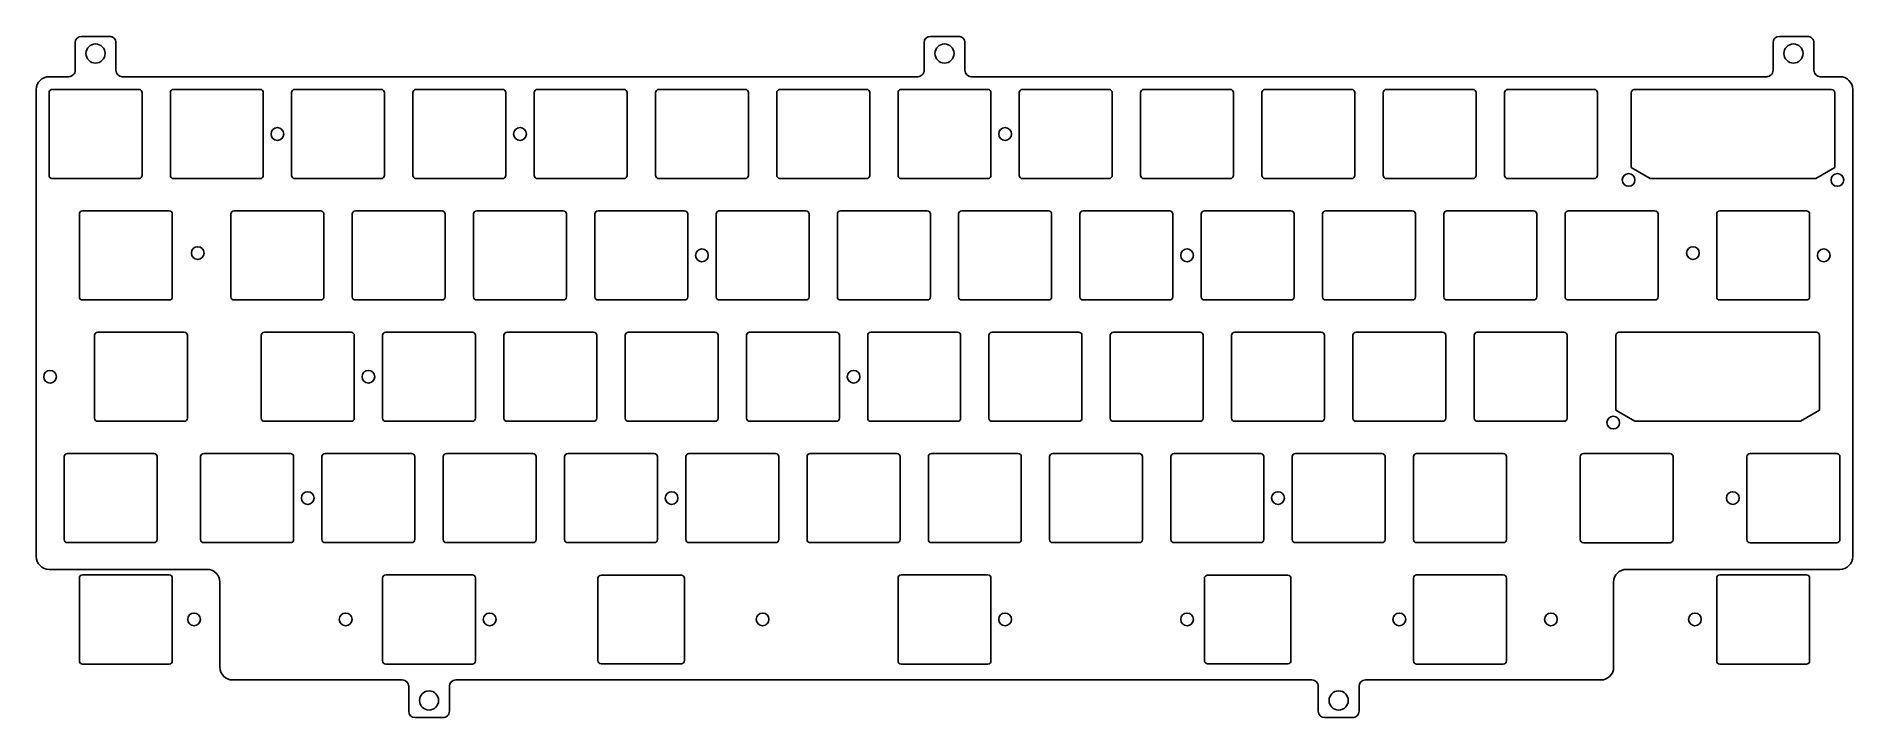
# Model space of a CAD drawing. Header units: millimetres. Extents: x -9 to 276, y -92 to 15.
import ezdxf

# ---------------------------------------------------------------- set-up
doc = ezdxf.new("R2010")
doc.units = ezdxf.units.MM
doc.header["$MEASUREMENT"] = 0
doc.layers.get('0').update_dxf_attribs({"linetype": 'CONTINUOUS'})
doc.layers.add('BLACK', color=7, linetype='CONTINUOUS')
doc.layers.add('Edge.Cuts', color=53, linetype='CONTINUOUS')

msp = doc.modelspace()

# ---------------------------------------------------------------- linework, layer by layer
for points in [[(241.2, 6.475), (241.2, -5.243), (244.2, -6.975), (270.2, -6.975), (273.2, -5.243), (273.2, 6.475, 0.4142135624), (272.7, 6.975), (241.7, 6.975, 0.4142123908)], [(254.6375, -12.55), (254.6375, -25.55, 0.4142123908), (255.1375, -26.05), (268.7375, -26.05, 0.4142135624), (269.2375, -25.55), (269.2375, -12.55, 0.4142135624), (268.7375, -12.05), (255.1375, -12.05, 0.4142123908)], [(238.79375, -31.625), (238.79375, -43.343), (241.79375, -45.075), (267.79375, -45.075), (270.79375, -43.343), (270.79375, -31.625, 0.4142135624), (270.29375, -31.125), (239.29375, -31.125, 0.4142123908)], [(-4.91875, -50.65), (-4.91875, -63.65, 0.4142123908), (-4.41875, -64.15), (9.18125, -64.15, 0.4142135624), (9.68125, -63.65), (9.68125, -50.65, 0.4142135624), (9.18125, -50.15), (-4.41875, -50.15, 0.4142123908)], [(16.5125, -50.65), (16.5125, -63.65, 0.4142123908), (17.0125, -64.15), (30.6125, -64.15, 0.4142135624), (31.1125, -63.65), (31.1125, -50.65, 0.4142135624), (30.6125, -50.15), (17.0125, -50.15, 0.4142123908)]]:
    msp.add_lwpolyline(points, format="xyb", close=True)
for centre in [(240.8, -7.2), (273.6, -7.2), (271.4625, -19.05), (238.39375, -45.3), (33.3375, -57.15)]:
    msp.add_circle(centre, 1)
at = {"layer": 'BLACK', "linetype": 'Continuous'}
for p, q in [((13.94375, -31.1), (0.343751, -31.1)), ((-0.15625, -31.6), (-0.15625, -44.6)), ((14.44375, -44.6), (14.44375, -31.6)), ((0.343751, -45.1), (13.94375, -45.1)), ((233.20625, -50.652003), (233.20625, -63.652051)), ((247.306162, -50.152051), (233.70625, -50.152051)), ((247.80625, -63.651903), (247.80625, -50.644041)), ((259.397462, -50.652003), (259.397462, -63.652003)), ((273.497462, -50.152003), (259.897462, -50.152003)), ((273.997462, -63.652003), (273.997462, -50.652003)), ((233.706262, -64.152051), (247.312407, -64.152051)), ((259.897462, -64.152003), (273.497462, -64.152003))]:
    msp.add_line(p, q, dxfattribs=at)
at = {"layer": 'BLACK'}
msp.add_circle((257.175, -57.15), 1, dxfattribs=at)
for centre, radius, start, end in [((0.343751, -31.600001), 0.500001, 90, 179.99988541), ((13.94375, -31.6), 0.5, 0, 90), ((0.343751, -44.599999), 0.500001, 180.00011459, 270), ((13.94375, -44.6), 0.5, 270, 0), ((233.706162, -50.652003), 0.499912, 89.98991497, 180), ((247.306162, -50.652203), 0.500152, 0.9350487, 90), ((259.897462, -50.652003), 0.5, 90, 180), ((273.497462, -50.652003), 0.5, 0, 90), ((233.706262, -63.652103), 0.499948, 179.99404138, 270), ((247.306062, -63.651903), 0.500188, 270.7268293, 0), ((259.897462, -63.652003), 0.5, 180, 270), ((273.497462, -63.652003), 0.5, 270, 0)]:
    msp.add_arc(centre, radius, start, end, dxfattribs=at)
at = {"layer": 'Edge.Cuts', "linetype": 'Continuous'}
for p, q in [((-3.2, 10), (-3.2, 14.33)), ((-2.2, 15.33), (2.2, 15.33)), ((3.2, 14.33), (3.2, 10)), ((130.15, 10), (130.15, 14.33)), ((131.15, 15.33), (135.55, 15.33)), ((136.55, 14.33), (136.55, 10)), ((263.5, 10), (263.5, 14.33)), ((264.5, 15.33), (268.9, 15.33)), ((269.9, 14.33), (269.9, 10)), ((-7.3, 9), (-4.2, 9)), ((4.2, 9), (129.15, 9)), ((137.55, 9), (262.5, 9)), ((270.9, 9), (274, 9)), ((-9.3, -66.34), (-9.3, 7)), ((-7.3, 6.499999), (-7.3, -6.499999)), ((6.8, 7), (-6.799999, 7)), ((7.3, -6.5), (7.3, 6.5)), ((11.75, 6.5), (11.75, -6.5)), ((25.85, 7), (12.25, 7)), ((26.35, -6.5), (26.35, 6.5)), ((30.8, 6.5), (30.8, -6.5)), ((44.9, 7), (31.3, 7)), ((45.4, -6.5), (45.4, 6.5)), ((49.85, 6.5), (49.85, -6.5)), ((63.95, 7), (50.35, 7)), ((64.45, -6.5), (64.45, 6.5)), ((68.9, 6.5), (68.9, -6.5)), ((83, 7), (69.4, 7)), ((83.5, -6.5), (83.5, 6.5)), ((87.95, 6.5), (87.95, -6.5)), ((102.05, 7), (88.45, 7)), ((102.55, -6.5), (102.55, 6.5)), ((107, 6.5), (107, -6.5)), ((121.1, 7), (107.5, 7)), ((121.6, -6.5), (121.6, 6.5)), ((126.05, 6.5), (126.05, -6.5)), ((140.15, 7), (126.55, 7)), ((140.65, -6.5), (140.65, 6.5)), ((145.1, 6.5), (145.1, -6.5)), ((159.2, 7), (145.6, 7)), ((159.7, -6.5), (159.7, 6.5)), ((164.15, 6.5), (164.15, -6.5)), ((178.25, 7), (164.65, 7)), ((178.75, -6.5), (178.75, 6.5)), ((183.2, 6.5), (183.2, -6.5)), ((197.3, 7), (183.7, 7)), ((197.8, -6.5), (197.8, 6.5)), ((202.25, 6.5), (202.25, -6.5)), ((216.35, 7), (202.75, 7)), ((216.85, -6.5), (216.85, 6.5)), ((221.3, 6.5), (221.3, -6.5)), ((235.4, 7), (221.8, 7)), ((235.9, -6.5), (235.9, 6.5)), ((276, 7), (276, -66.34)), ((-6.799999, -7), (6.8, -7)), ((12.25, -7), (25.85, -7)), ((31.3, -7), (44.9, -7)), ((50.35, -7), (63.95, -7)), ((69.4, -7), (83, -7)), ((88.45, -7), (102.05, -7)), ((107.5, -7), (121.1, -7)), ((126.55, -7), (140.15, -7)), ((145.6, -7), (159.2, -7)), ((164.65, -7), (178.25, -7)), ((183.7, -7), (197.3, -7)), ((202.75, -7), (216.35, -7)), ((221.8, -7), (235.4, -7)), ((-2.5375, -12.550001), (-2.5375, -25.549999)), ((11.5625, -12.05), (-2.037499, -12.05)), ((12.0625, -25.55), (12.0625, -12.55)), ((21.275, -12.55), (21.275, -25.55)), ((35.375, -12.05), (21.775, -12.05)), ((35.875, -25.55), (35.875, -12.55)), ((40.325, -12.55), (40.325, -25.55)), ((54.425, -12.05), (40.825, -12.05)), ((54.925, -25.55), (54.925, -12.55)), ((59.375, -12.55), (59.375, -25.55)), ((73.475, -12.05), (59.875, -12.05)), ((73.975, -25.55), (73.975, -12.55)), ((78.425, -12.55), (78.425, -25.55)), ((92.525, -12.05), (78.925, -12.05)), ((93.025, -25.55), (93.025, -12.55)), ((97.475, -12.55), (97.475, -25.55)), ((111.575, -12.05), (97.975, -12.05)), ((112.075, -25.55), (112.075, -12.55)), ((116.525, -12.55), (116.525, -25.55)), ((130.625, -12.05), (117.025, -12.05)), ((131.125, -25.55), (131.125, -12.55)), ((135.575, -12.55), (135.575, -25.55)), ((149.675, -12.05), (136.075, -12.05)), ((150.175, -25.55), (150.175, -12.55)), ((154.625, -12.55), (154.625, -25.55)), ((168.725, -12.05), (155.125, -12.05)), ((169.225, -25.55), (169.225, -12.55)), ((173.675, -12.55), (173.675, -25.55)), ((187.775, -12.05), (174.175, -12.05)), ((188.275, -25.55), (188.275, -12.55)), ((192.725, -12.55), (192.725, -25.55)), ((206.825, -12.05), (193.225, -12.05)), ((207.325, -25.55), (207.325, -12.55)), ((211.775, -12.55), (211.775, -25.55)), ((225.875, -12.05), (212.275, -12.05)), ((226.375, -25.55), (226.375, -12.55)), ((230.825, -12.55), (230.825, -25.55)), ((244.925, -12.05), (231.325, -12.05)), ((245.425, -25.55), (245.425, -12.55)), ((-2.037499, -26.05), (11.5625, -26.05)), ((21.775, -26.05), (35.375, -26.05)), ((40.825, -26.05), (54.425, -26.05)), ((59.875, -26.05), (73.475, -26.05)), ((78.925, -26.05), (92.525, -26.05)), ((97.975, -26.05), (111.575, -26.05)), ((117.025, -26.05), (130.625, -26.05)), ((136.075, -26.05), (149.675, -26.05)), ((155.125, -26.05), (168.725, -26.05)), ((174.175, -26.05), (187.775, -26.05)), ((193.225, -26.05), (206.825, -26.05)), ((212.275, -26.05), (225.875, -26.05)), ((231.325, -26.05), (244.925, -26.05)), ((40.1375, -31.1), (26.5375, -31.1)), ((59.1875, -31.1), (45.5875, -31.1)), ((78.2375, -31.1), (64.6375, -31.1)), ((97.2875, -31.1), (83.6875, -31.1)), ((116.3375, -31.1), (102.7375, -31.1)), ((135.3875, -31.1), (121.7875, -31.1)), ((154.4375, -31.1), (140.8375, -31.1)), ((173.4875, -31.1), (159.8875, -31.1)), ((192.5375, -31.1), (178.9375, -31.1)), ((211.5875, -31.1), (197.9875, -31.1)), ((230.6375, -31.1), (217.0375, -31.1)), ((26.0375, -31.6), (26.0375, -44.6)), ((40.6375, -44.6), (40.6375, -31.6)), ((45.0875, -31.6), (45.0875, -44.6)), ((59.6875, -44.6), (59.6875, -31.6)), ((64.1375, -31.6), (64.1375, -44.6)), ((78.7375, -44.6), (78.7375, -31.6)), ((83.1875, -31.6), (83.1875, -44.6)), ((97.7875, -44.6), (97.7875, -31.6)), ((102.2375, -31.6), (102.2375, -44.6)), ((116.8375, -44.6), (116.8375, -31.6)), ((121.2875, -31.6), (121.2875, -44.6)), ((135.8875, -44.6), (135.8875, -31.6)), ((140.3375, -31.6), (140.3375, -44.6)), ((154.9375, -44.6), (154.9375, -31.6)), ((159.3875, -31.6), (159.3875, -44.6)), ((173.9875, -44.6), (173.9875, -31.6)), ((178.4375, -31.6), (178.4375, -44.6)), ((193.0375, -44.6), (193.0375, -31.6)), ((197.4875, -31.6), (197.4875, -44.6)), ((212.0875, -44.6), (212.0875, -31.6)), ((216.5375, -31.6), (216.5375, -44.6)), ((231.1375, -44.6), (231.1375, -31.6)), ((26.5375, -45.1), (40.1375, -45.1)), ((45.5875, -45.1), (59.1875, -45.1)), ((64.6375, -45.1), (78.2375, -45.1)), ((83.6875, -45.1), (97.2875, -45.1)), ((102.7375, -45.1), (116.3375, -45.1)), ((121.7875, -45.1), (135.3875, -45.1)), ((140.8375, -45.1), (154.4375, -45.1)), ((159.8875, -45.1), (173.4875, -45.1)), ((178.9375, -45.1), (192.5375, -45.1)), ((197.9875, -45.1), (211.5875, -45.1)), ((217.0375, -45.1), (230.6375, -45.1)), ((35.5625, -50.65), (35.5625, -63.65)), ((49.6625, -50.15), (36.0625, -50.15)), ((50.1625, -63.65), (50.1625, -50.65)), ((54.6125, -50.65), (54.6125, -63.65)), ((68.7125, -50.15), (55.1125, -50.15)), ((69.2125, -63.65), (69.2125, -50.65)), ((73.6625, -50.65), (73.6625, -63.65)), ((87.7625, -50.15), (74.1625, -50.15)), ((88.2625, -63.65), (88.2625, -50.65)), ((92.7125, -50.65), (92.7125, -63.65)), ((106.8125, -50.15), (93.2125, -50.15)), ((107.3125, -63.65), (107.3125, -50.65)), ((111.7625, -50.65), (111.7625, -63.65)), ((125.8625, -50.15), (112.2625, -50.15)), ((126.3625, -63.65), (126.3625, -50.65)), ((130.8125, -50.65), (130.8125, -63.65)), ((144.9125, -50.15), (131.3125, -50.15)), ((145.4125, -63.65), (145.4125, -50.65)), ((149.8625, -50.65), (149.8625, -63.65)), ((163.9625, -50.15), (150.3625, -50.15)), ((164.4625, -63.65), (164.4625, -50.65)), ((168.9125, -50.65), (168.9125, -63.65)), ((183.0125, -50.15), (169.4125, -50.15)), ((183.5125, -63.65), (183.5125, -50.65)), ((187.9625, -50.65), (187.9625, -63.65)), ((202.0625, -50.15), (188.4625, -50.15)), ((202.5625, -63.65), (202.5625, -50.65)), ((207.0125, -50.65), (207.0125, -63.65)), ((221.1125, -50.15), (207.5125, -50.15)), ((221.6125, -63.65), (221.6125, -50.65)), ((36.0625, -64.15), (49.6625, -64.15)), ((55.1125, -64.15), (68.7125, -64.15)), ((74.1625, -64.15), (87.7625, -64.15)), ((93.2125, -64.15), (106.8125, -64.15)), ((112.2625, -64.15), (125.8625, -64.15)), ((131.3125, -64.15), (144.9125, -64.15)), ((150.3625, -64.15), (163.9625, -64.15)), ((169.4125, -64.15), (183.0125, -64.15)), ((188.4625, -64.15), (202.0625, -64.15)), ((207.5125, -64.15), (221.1125, -64.15)), ((17.525, -68.34), (-7.3, -68.34)), ((274, -68.34), (240.45625, -68.34)), ((-2.5375, -69.700001), (-2.5375, -82.699999)), ((11.5625, -69.2), (-2.037499, -69.2)), ((12.0625, -82.7), (12.0625, -69.7)), ((19.525, -83.7), (19.525, -70.34)), ((45.0875, -69.7), (45.0875, -82.7)), ((59.1875, -69.2), (45.5875, -69.2)), ((59.6875, -82.7), (59.6875, -69.7)), ((78.9184, -82.65), (78.9184, -69.75)), ((79.4184, -69.25), (92.0184, -69.25)), ((92.5184, -69.75), (92.5184, -82.65)), ((126.05, -69.7), (126.05, -82.7)), ((140.15, -69.2), (126.55, -69.2)), ((140.65, -82.7), (140.65, -69.7)), ((174.175, -82.65), (174.175, -69.75)), ((174.675, -69.25), (187.275, -69.25)), ((187.775, -69.75), (187.775, -82.65)), ((207.0125, -69.7), (207.0125, -82.7)), ((221.1125, -69.2), (207.5125, -69.2)), ((221.6125, -82.7), (221.6125, -69.7)), ((238.45625, -70.34), (238.45625, -83.7)), ((254.6375, -69.7), (254.6375, -82.7)), ((268.7375, -69.2), (255.1375, -69.2)), ((269.2375, -82.7), (269.2375, -69.7)), ((-2.037499, -83.2), (11.5625, -83.2)), ((45.5875, -83.2), (59.1875, -83.2)), ((92.0184, -83.15), (79.4184, -83.15)), ((126.55, -83.2), (140.15, -83.2)), ((187.275, -83.15), (174.675, -83.15)), ((207.5125, -83.2), (221.1125, -83.2)), ((255.1375, -83.2), (268.7375, -83.2)), ((48.187498, -85.7), (21.525, -85.7)), ((49.187498, -90.62), (49.187498, -86.7)), ((55.5875, -86.7), (55.5875, -90.62)), ((191.0625, -85.7), (56.5875, -85.7)), ((192.0625, -90.62), (192.0625, -86.7)), ((198.4625, -86.7), (198.4625, -90.62)), ((236.45625, -85.7), (199.4625, -85.7)), ((54.5875, -91.62), (50.187498, -91.62)), ((197.4625, -91.62), (193.0625, -91.62))]:
    msp.add_line(p, q, dxfattribs=at)
at = {"layer": 'Edge.Cuts'}
for centre in [(28.575, 0), (66.675, 0), (142.875, 0), (16.04875, -18.7), (95.25, -19.05), (171.45, -19.05), (250.9012, -18.7), (-7.14375, -38.1), (42.8625, -38.1), (119.0625, -38.1), (90.4875, -57.15), (185.7375, -57.15), (15.478125, -76.2), (39.290625, -76.2), (61.9125, -76.2), (104.775, -76.2), (142.875, -76.2), (171.45, -76.2), (204.7875, -76.2), (228.6, -76.2), (251.221875, -76.2)]:
    msp.add_circle(centre, 1, dxfattribs=at)
for centre, radius, start, end in [((-2.199954, 14.329983), 1.000046, 90.00263556, 179.99902602), ((2.200046, 14.329983), 1.000017, 0.00097407, 90.00263556), ((131.150046, 14.329983), 1.000046, 90.00263556, 179.99902602), ((135.550046, 14.329983), 1.000017, 0.00097407, 90.00263556), ((264.500046, 14.329983), 1.000046, 90.00263556, 179.99902602), ((268.900046, 14.329983), 1.000017, 0.00097407, 90.00263556), ((0, 12.63), 1.5, 0, 180), ((0, 12.63), 1.5, 180, 0), ((133.35, 12.63), 1.5, 0, 180), ((133.35, 12.63), 1.5, 180, 0), ((266.7, 12.63), 1.5, 0, 180), ((266.7, 12.63), 1.5, 180, 0), ((-7.299954, 6.999983), 2.000046, 90.00131779, 179.999513), ((-4.199954, 9.999983), 0.999954, 269.99736435, 0.00097407), ((4.200046, 9.999983), 0.999983, 179.99902602, 269.99736435), ((129.150046, 9.999983), 0.999954, 269.99736435, 0.00097407), ((137.550046, 9.999983), 0.999983, 179.99902602, 269.99736435), ((262.500046, 9.999983), 0.999954, 269.99736435, 0.00097407), ((270.900046, 9.999983), 0.999983, 179.99902602, 269.99736435), ((274.000046, 6.999983), 2.000017, 0.00048703, 90.00131779), ((-6.799999, 6.499999), 0.500001, 90, 180), ((6.8, 6.5), 0.5, 0, 90), ((12.25, 6.5), 0.5, 90, 180), ((25.85, 6.5), 0.5, 0, 90), ((31.3, 6.5), 0.5, 90, 180), ((44.9, 6.5), 0.5, 0, 90), ((50.35, 6.5), 0.5, 90, 180), ((63.95, 6.5), 0.5, 0, 90), ((69.4, 6.5), 0.5, 90, 180), ((83, 6.5), 0.5, 0, 90), ((88.45, 6.5), 0.5, 90, 180), ((102.05, 6.5), 0.5, 0, 90), ((107.5, 6.5), 0.5, 90, 180), ((121.1, 6.5), 0.5, 0, 90), ((126.55, 6.5), 0.5, 90, 180), ((140.15, 6.5), 0.5, 0, 90), ((145.6, 6.5), 0.5, 90, 180), ((159.2, 6.5), 0.5, 0, 90), ((164.65, 6.5), 0.5, 90, 180), ((178.25, 6.5), 0.5, 0, 90), ((183.7, 6.5), 0.5, 90, 180), ((197.3, 6.5), 0.5, 0, 90), ((202.75, 6.5), 0.5, 90, 180), ((216.35, 6.5), 0.5, 0, 90), ((221.8, 6.5), 0.5, 90, 180), ((235.4, 6.5), 0.5, 0, 90), ((-6.799999, -6.499999), 0.500001, 180, 270), ((6.8, -6.5), 0.5, 270, 0), ((12.25, -6.5), 0.5, 180, 270), ((25.85, -6.5), 0.5, 270, 0), ((31.3, -6.5), 0.5, 180, 270), ((44.9, -6.5), 0.5, 270, 0), ((50.35, -6.5), 0.5, 180, 270), ((63.95, -6.5), 0.5, 270, 0), ((69.4, -6.5), 0.5, 180, 270), ((83, -6.5), 0.5, 270, 0), ((88.45, -6.5), 0.5, 180, 270), ((102.05, -6.5), 0.5, 270, 0), ((107.5, -6.5), 0.5, 180, 270), ((121.1, -6.5), 0.5, 270, 0), ((126.55, -6.5), 0.5, 180, 270), ((140.15, -6.5), 0.5, 270, 0), ((145.6, -6.5), 0.5, 180, 270), ((159.2, -6.5), 0.5, 270, 0), ((164.65, -6.5), 0.5, 180, 270), ((178.25, -6.5), 0.5, 270, 0), ((183.7, -6.5), 0.5, 180, 270), ((197.3, -6.5), 0.5, 270, 0), ((202.75, -6.5), 0.5, 180, 270), ((216.35, -6.5), 0.5, 270, 0), ((221.8, -6.5), 0.5, 180, 270), ((235.4, -6.5), 0.5, 270, 0), ((-2.037499, -12.550001), 0.500001, 90, 180), ((11.5625, -12.55), 0.5, 0, 90), ((21.775, -12.55), 0.5, 90, 180), ((35.375, -12.55), 0.5, 0, 90), ((40.825, -12.55), 0.5, 90, 180), ((54.425, -12.55), 0.5, 0, 90), ((59.875, -12.55), 0.5, 90, 180), ((73.475, -12.55), 0.5, 0, 90), ((78.925, -12.55), 0.5, 90, 180), ((92.525, -12.55), 0.5, 0, 90), ((97.975, -12.55), 0.5, 90, 180), ((111.575, -12.55), 0.5, 0, 90), ((117.025, -12.55), 0.5, 90, 180), ((130.625, -12.55), 0.5, 0, 90), ((136.075, -12.55), 0.5, 90, 180), ((149.675, -12.55), 0.5, 0, 90), ((155.125, -12.55), 0.5, 90, 180), ((168.725, -12.55), 0.5, 0, 90), ((174.175, -12.55), 0.5, 90, 180), ((187.775, -12.55), 0.5, 0, 90), ((193.225, -12.55), 0.5, 90, 180), ((206.825, -12.55), 0.5, 0, 90), ((212.275, -12.55), 0.5, 90, 180), ((225.875, -12.55), 0.5, 0, 90), ((231.325, -12.55), 0.5, 90, 180), ((244.925, -12.55), 0.5, 0, 90), ((-2.037499, -25.549999), 0.500001, 180, 270), ((11.5625, -25.55), 0.5, 270, 0), ((21.775, -25.55), 0.5, 180, 270), ((35.375, -25.55), 0.5, 270, 0), ((40.825, -25.55), 0.5, 180, 270), ((54.425, -25.55), 0.5, 270, 0), ((59.875, -25.55), 0.5, 180, 270), ((73.475, -25.55), 0.5, 270, 0), ((78.925, -25.55), 0.5, 180, 270), ((92.525, -25.55), 0.5, 270, 0), ((97.975, -25.55), 0.5, 180, 270), ((111.575, -25.55), 0.5, 270, 0), ((117.025, -25.55), 0.5, 180, 270), ((130.625, -25.55), 0.5, 270, 0), ((136.075, -25.55), 0.5, 180, 270), ((149.675, -25.55), 0.5, 270, 0), ((155.125, -25.55), 0.5, 180, 270), ((168.725, -25.55), 0.5, 270, 0), ((174.175, -25.55), 0.5, 180, 270), ((187.775, -25.55), 0.5, 270, 0), ((193.225, -25.55), 0.5, 180, 270), ((206.825, -25.55), 0.5, 270, 0), ((212.275, -25.55), 0.5, 180, 270), ((225.875, -25.55), 0.5, 270, 0), ((231.325, -25.55), 0.5, 180, 270), ((244.925, -25.55), 0.5, 270, 0), ((26.5375, -31.6), 0.5, 90, 180), ((40.1375, -31.6), 0.5, 0, 90), ((45.5875, -31.6), 0.5, 90, 180), ((59.1875, -31.6), 0.5, 0, 90), ((64.6375, -31.6), 0.5, 90, 180), ((78.2375, -31.6), 0.5, 0, 90), ((83.6875, -31.6), 0.5, 90, 180), ((97.2875, -31.6), 0.5, 0, 90), ((102.7375, -31.6), 0.5, 90, 180), ((116.3375, -31.6), 0.5, 0, 90), ((121.7875, -31.6), 0.5, 90, 180), ((135.3875, -31.6), 0.5, 0, 90), ((140.8375, -31.6), 0.5, 90, 180), ((154.4375, -31.6), 0.5, 0, 90), ((159.8875, -31.6), 0.5, 90, 180), ((173.4875, -31.6), 0.5, 0, 90), ((178.9375, -31.6), 0.5, 90, 180), ((192.5375, -31.6), 0.5, 0, 90), ((197.9875, -31.6), 0.5, 90, 180), ((211.5875, -31.6), 0.5, 0, 90), ((217.0375, -31.6), 0.5, 90, 180), ((230.6375, -31.6), 0.5, 0, 90), ((26.5375, -44.6), 0.5, 180, 270), ((40.1375, -44.6), 0.5, 270, 0), ((45.5875, -44.6), 0.5, 180, 270), ((59.1875, -44.6), 0.5, 270, 0), ((64.6375, -44.6), 0.5, 180, 270), ((78.2375, -44.6), 0.5, 270, 0), ((83.6875, -44.6), 0.5, 180, 270), ((97.2875, -44.6), 0.5, 270, 0), ((102.7375, -44.6), 0.5, 180, 270), ((116.3375, -44.6), 0.5, 270, 0), ((121.7875, -44.6), 0.5, 180, 270), ((135.3875, -44.6), 0.5, 270, 0), ((140.8375, -44.6), 0.5, 180, 270), ((154.4375, -44.6), 0.5, 270, 0), ((159.8875, -44.6), 0.5, 180, 270), ((173.4875, -44.6), 0.5, 270, 0), ((178.9375, -44.6), 0.5, 180, 270), ((192.5375, -44.6), 0.5, 270, 0), ((197.9875, -44.6), 0.5, 180, 270), ((211.5875, -44.6), 0.5, 270, 0), ((217.0375, -44.6), 0.5, 180, 270), ((230.6375, -44.6), 0.5, 270, 0), ((36.0625, -50.65), 0.5, 90, 180), ((49.6625, -50.65), 0.5, 0, 90), ((55.1125, -50.65), 0.5, 90, 180), ((68.7125, -50.65), 0.5, 0, 90), ((74.1625, -50.65), 0.5, 90, 180), ((87.7625, -50.65), 0.5, 0, 90), ((93.2125, -50.65), 0.5, 90, 180), ((106.8125, -50.65), 0.5, 0, 90), ((112.2625, -50.65), 0.5, 90, 180), ((125.8625, -50.65), 0.5, 0, 90), ((131.3125, -50.65), 0.5, 90, 180), ((144.9125, -50.65), 0.5, 0, 90), ((150.3625, -50.65), 0.5, 90, 180), ((163.9625, -50.65), 0.5, 0, 90), ((169.4125, -50.65), 0.5, 90, 180), ((183.0125, -50.65), 0.5, 0, 90), ((188.4625, -50.65), 0.5, 90, 180), ((202.0625, -50.65), 0.5, 0, 90), ((207.5125, -50.65), 0.5, 90, 180), ((221.1125, -50.65), 0.5, 0, 90), ((36.0625, -63.65), 0.5, 180, 270), ((49.6625, -63.65), 0.5, 270, 0), ((55.1125, -63.65), 0.5, 180, 270), ((68.7125, -63.65), 0.5, 270, 0), ((74.1625, -63.65), 0.5, 180, 270), ((87.7625, -63.65), 0.5, 270, 0), ((93.2125, -63.65), 0.5, 180, 270), ((106.8125, -63.65), 0.5, 270, 0), ((112.2625, -63.65), 0.5, 180, 270), ((125.8625, -63.65), 0.5, 270, 0), ((131.3125, -63.65), 0.5, 180, 270), ((144.9125, -63.65), 0.5, 270, 0), ((150.3625, -63.65), 0.5, 180, 270), ((163.9625, -63.65), 0.5, 270, 0), ((169.4125, -63.65), 0.5, 180, 270), ((183.0125, -63.65), 0.5, 270, 0), ((188.4625, -63.65), 0.5, 180, 270), ((202.0625, -63.65), 0.5, 270, 0), ((207.5125, -63.65), 0.5, 180, 270), ((221.1125, -63.65), 0.5, 270, 0), ((-7.299954, -66.340017), 1.999983, 179.999513, 269.99868219), ((17.525046, -70.340017), 2.000017, 0.00048703, 90.00131779), ((240.456246, -70.340017), 1.999996, 89.99988541, 179.99951298), ((274.000046, -66.340017), 1.999954, 269.99868219, 0.00048703), ((-2.037478, -69.700041), 0.500022, 90.00240623, 179.99541654), ((11.562522, -69.700041), 0.500041, 0.00469846, 90.00252081), ((45.587522, -69.700041), 0.500022, 90.00252081, 179.99530195), ((59.187522, -69.700041), 0.500041, 0.00469846, 90.00252081), ((79.418401, -69.750001), 0.500001, 90.00011459, 179.99988541), ((92.018399, -69.750001), 0.500001, 0.00011459, 89.99988541), ((126.550022, -69.700041), 0.500022, 90.00252081, 179.99530195), ((140.150022, -69.700041), 0.500041, 0.00469846, 90.00252081), ((174.675, -69.75), 0.5, 90, 180), ((187.275, -69.75), 0.5, 0, 90), ((207.512522, -69.700041), 0.500022, 90.00252081, 179.99530195), ((221.112522, -69.700041), 0.500041, 0.00469846, 90.00252081), ((255.137522, -69.700041), 0.500022, 90.00252081, 179.99530195), ((268.737522, -69.700041), 0.500041, 0.00469846, 90.00252081), ((-2.037478, -82.700041), 0.499959, 179.99518737, 269.99759338), ((11.562522, -82.700041), 0.499978, 269.99747878, 0.00469846), ((45.587522, -82.700041), 0.499959, 179.99530195, 269.99747878), ((59.187522, -82.700041), 0.499978, 269.99747878, 0.00469846), ((79.418401, -82.649999), 0.500001, 180.00011459, 269.99988541), ((92.018399, -82.649999), 0.500001, 270.00011459, 359.99988541), ((126.550022, -82.700041), 0.499959, 179.99530195, 269.99747878), ((140.150022, -82.700041), 0.499978, 269.99747878, 0.00469846), ((174.675, -82.65), 0.5, 180, 270), ((187.275, -82.65), 0.5, 270, 0), ((207.512522, -82.700041), 0.499959, 179.99530195, 269.99747878), ((221.112522, -82.700041), 0.499978, 269.99747878, 0.00469846), ((255.137522, -82.700041), 0.499959, 179.99530195, 269.99747878), ((268.737522, -82.700041), 0.499978, 269.99747878, 0.00469846), ((21.525046, -83.700017), 1.999983, 179.999513, 269.99868219), ((236.456246, -83.700017), 2.000004, 270.00011459, 0.00048701), ((48.187546, -86.700017), 1.000017, 0.00097408, 90.00275015), ((52.3875, -88.92), 1.5, 0, 180), ((56.587546, -86.700017), 1.000046, 90.00263556, 179.99902602), ((191.062546, -86.700017), 1.000017, 0.00097407, 90.00263556), ((195.2625, -88.92), 1.5, 0, 180), ((199.462546, -86.700017), 1.000046, 90.00263556, 179.99902602), ((50.187546, -90.620017), 0.999983, 179.99902602, 269.99724976), ((52.3875, -88.92), 1.5, 180, 0), ((54.587546, -90.620017), 0.999954, 269.99736435, 0.00097407), ((193.062546, -90.620017), 0.999983, 179.99902602, 269.99736435), ((195.2625, -88.92), 1.5, 180, 0), ((197.462546, -90.620017), 0.999954, 269.99736435, 0.00097407)]:
    msp.add_arc(centre, radius, start, end, dxfattribs=at)

doc.saveas('drawing.dxf')
